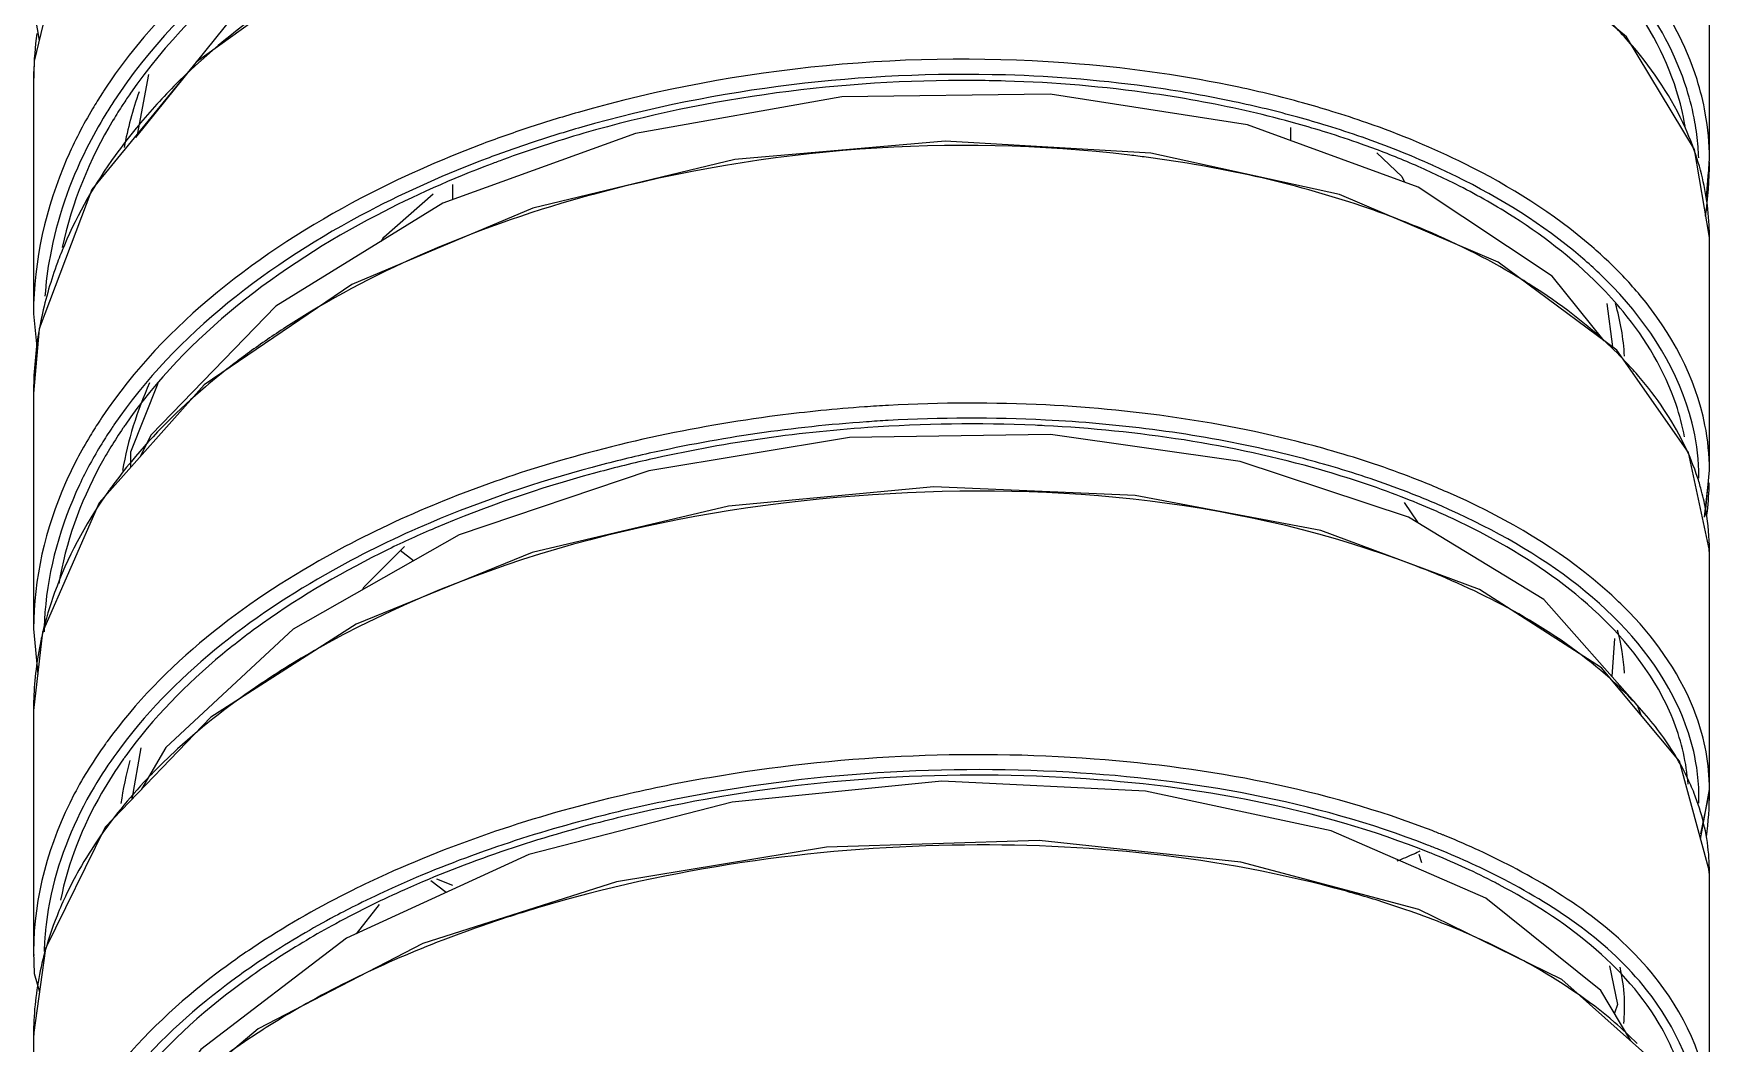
# Model space of a CAD drawing. Header units: millimetres. Extents: x 601 to 1195, y -13 to 407.
# Drawn here: x 744.7 to 756.7, y 292.21 to 299.44 of the extents above; entities that cross this region are included whole.
import ezdxf

# ---------------------------------------------------------------- set-up
doc = ezdxf.new("R2010")
doc.units = ezdxf.units.MM
doc.header["$LTSCALE"] = 0.1

msp = doc.modelspace()

# ---------------------------------------------------------------- linework, layer by layer
at = {"color": 7, "linetype": 'Continuous'}
for p, q in [((744.951, 300.2466), (744.7083, 299.2386)), ((756.7033, 298.5352), (756.7033, 300.1604)), ((746.9321, 299.9989), (745.8673, 299.2302)), ((756.1103, 299.4116), (755.2698, 300.1066)), ((744.7035, 299.6235), (744.7438, 299.3861)), ((746.145, 299.5756), (745.4347, 298.693)), ((756.5952, 298.6052), (756.1103, 299.4116)), ((744.7083, 299.2386), (744.7036, 299.0745)), ((745.8673, 299.2302), (745.1211, 298.3201)), ((744.7036, 299.0765), (744.7036, 297.4294)), ((745.4486, 298.7104), (745.5283, 299.1431)), ((753.3945, 298.7816), (751.9825, 299.0028)), ((754.6175, 298.3373), (753.3945, 298.7816)), ((753.7033, 298.7634), (753.7033, 298.6694)), ((756.7029, 297.976), (756.5952, 298.6052)), ((756.6811, 298.2656), (756.6964, 298.4439)), ((756.6858, 298.2781), (756.7033, 298.541)), ((745.1211, 298.3201), (744.7443, 297.3235)), ((747.7033, 298.3562), (747.7033, 298.2455)), ((755.5769, 297.699), (754.6175, 298.3373)), ((756.7029, 296.3088), (756.7029, 297.9771)), ((756.7029, 297.976), (756.7029, 297.9771)), ((756.0394, 297.1707), (755.19, 297.8008)), ((746.9829, 297.6392), (745.9259, 296.9221)), ((755.9489, 297.2378), (755.5769, 297.699)), ((755.9692, 297.5044), (756.0093, 297.1931)), ((744.7036, 297.4297), (744.7307, 297.168)), ((744.7443, 297.3235), (744.7037, 296.86)), ((756.5534, 296.4363), (756.0394, 297.1707)), ((745.9259, 296.9221), (745.1729, 296.0767)), ((744.7037, 296.8617), (744.7037, 295.1726)), ((751.9852, 296.5662), (750.547, 296.5453)), ((756.7029, 295.7368), (756.5534, 296.4363)), ((756.6721, 295.9828), (756.7029, 296.3113)), ((756.6686, 295.9749), (756.6939, 296.2079)), ((745.1729, 296.0767), (744.7679, 295.1503)), ((755.5167, 295.3852), (754.5471, 295.9755)), ((747.7504, 295.847), (746.5622, 295.1741)), ((747.423, 295.6616), (747.3297, 295.7366)), ((756.7032, 295.7126), (756.7022, 295.74)), ((756.7029, 294.0248), (756.7029, 295.7368)), ((756.7032, 294.0059), (756.7032, 295.7156)), ((747.0124, 295.2093), (745.9719, 294.5423)), ((744.7037, 295.1762), (744.7332, 294.849)), ((744.7037, 295.1762), (744.7037, 295.1726)), ((744.7679, 295.1503), (744.7037, 294.5917)), ((756.0228, 295.1067), (756.0049, 294.8331)), ((744.7034, 294.5744), (744.7034, 292.8448)), ((744.7037, 294.5926), (744.7037, 292.8634)), ((745.9719, 294.5423), (745.216, 293.7548)), ((745.409, 293.9559), (745.4746, 294.3237)), ((756.7029, 293.4375), (756.4892, 294.2285)), ((756.6399, 293.671), (756.7029, 294.0248)), ((756.6406, 293.7076), (756.7032, 294.0064)), ((756.7032, 294.0059), (756.7032, 294.0064)), ((749.705, 293.9357), (748.2508, 293.5597)), ((745.216, 293.7548), (744.7897, 292.8884)), ((748.2508, 293.5597), (746.9449, 292.9607)), ((750.3801, 293.6138), (748.8767, 293.3654)), ((754.6226, 293.562), (754.6408, 293.5019)), ((756.7031, 293.4172), (756.6991, 293.4519)), ((756.7031, 291.6734), (756.7029, 293.4394)), ((748.8767, 293.3654), (747.4904, 292.924)), ((747.6568, 293.2872), (747.5479, 293.3712)), ((747.5897, 293.3852), (747.7033, 293.34)), ((747.0149, 292.9928), (747.18, 293.2027)), ((755.6452, 292.6659), (754.6227, 293.1657)), ((755.9243, 292.5879), (755.1019, 293.247)), ((747.4904, 292.924), (746.3114, 292.3118)), ((744.7035, 292.8555), (744.7047, 292.8362)), ((744.7897, 292.8884), (744.7037, 292.2699)), ((744.7037, 292.8662), (744.7089, 292.7093)), ((744.7037, 292.8662), (744.7037, 292.8634)), ((744.7089, 292.7093), (744.7463, 292.5765)), ((756.3496, 292.0391), (755.6452, 292.6659)), ((756.14, 292.2256), (755.9243, 292.5879)), ((744.706, 292.2867), (744.7035, 292.2461)), ((744.7037, 292.2701), (744.7035, 290.4835)), ((744.7037, 292.2701), (744.7037, 292.2699))]:
    msp.add_line(p, q, dxfattribs=at)
for points in [[(751.9825, 299.0028), (750.4906, 298.9832), (749.0139, 298.7215)], [(749.0139, 298.7215), (747.6351, 298.2208), (746.4374, 297.4846)], [(752.703, 298.5798), (751.23, 298.6667), (749.7248, 298.5353), (748.2778, 298.1873), (746.9829, 297.6392)], [(755.19, 297.8008), (754.0536, 298.2833), (752.703, 298.5798)], [(754.3223, 298.582), (754.5012, 298.4139), (754.5204, 298.3726)], [(747.1941, 297.9497), (747.2118, 297.9778), (747.5639, 298.288)], [(746.4374, 297.4846), (745.5457, 296.565), (745.4645, 296.4041)], [(745.3998, 296.3313), (745.3993, 296.443), (745.5952, 296.9327)], [(750.547, 296.5453), (749.1081, 296.3059), (747.7504, 295.847)], [(754.5471, 295.9755), (753.3439, 296.3739), (751.9852, 296.5662)], [(755.056, 295.4577), (753.9205, 295.8798), (752.5914, 296.1307), (751.1491, 296.1912), (749.6805, 296.0538)], [(749.6805, 296.0538), (748.2737, 295.7214), (747.0124, 295.2093)], [(754.5162, 296.0796), (754.6132, 295.9385), (754.6139, 295.9348)], [(747.0586, 295.4552), (747.0704, 295.4769), (747.3585, 295.7654)], [(756.4892, 294.2285), (755.9293, 294.8951), (755.056, 295.4577)], [(756.2133, 294.557), (756.188, 294.6261), (755.5167, 295.3852)], [(746.5622, 295.1741), (745.6515, 294.3252), (745.4772, 294.0269)], [(755.1019, 293.247), (753.9953, 293.7287), (752.6652, 294.0142), (751.2065, 294.0858), (749.705, 293.9357)], [(754.6227, 293.1657), (753.3481, 293.5052), (751.9031, 293.6594), (750.3801, 293.6138)], [(746.9449, 292.9607), (745.9016, 292.1655), (745.5161, 291.644)], [(755.988, 292.7623), (756.0452, 292.4871), (756.0222, 292.4235)], [(746.3114, 292.3118), (745.4182, 291.5618), (744.8734, 290.7235)]]:
    msp.add_lwpolyline(points, dxfattribs=at)
for centre, radius, start, end in [((747.4981, 299.0754), 2.7947, 172.58438, 178.51519), ((747.4831, 299.0761), 2.7797, 178.52254, 179.9925), ((748.2745, 297.0207), 3.6652, 144.54015, 146.74256), ((748.7246, 296.0618), 4.2513, 135.17702, 140.62568), ((751.3687, 289.2484), 9.8518, 88.29571, 89.64434), ((751.3897, 289.6751), 9.4247, 81.88795, 88.34588), ((751.3911, 289.6088), 9.5344, 81.87411, 88.36891), ((751.5173, 290.5161), 8.6183, 78.05811, 81.852), ((751.675, 291.2619), 7.9642, 74.6076, 77.981), ((748.1327, 297.1132), 3.4959, 147.23056, 149.30386), ((748.1935, 297.0745), 3.568, 146.75074, 147.23586), ((748.1962, 297.0387), 3.489, 146.75243, 148.52021), ((748.2253, 297.049), 3.4403, 146.90008, 149.07185), ((748.3153, 296.9906), 3.5476, 145.34096, 146.90293), ((747.9422, 298.14), 2.6344, 160.50878, 169.49085), ((751.4965, 290.4716), 8.6211, 79.41254, 81.84416), ((751.6355, 291.1872), 7.8921, 74.4539, 79.44929), ((751.6712, 291.2494), 7.869, 74.63771, 78.05021), ((751.8081, 291.7537), 7.4548, 72.90069, 74.59086), ((751.076, 290.1993), 9.0178, 105.91185, 108.31241), ((751.8048, 291.7439), 7.3568, 72.90628, 74.62053), ((751.9281, 292.1417), 7.0486, 70.76169, 72.90553), ((754.7812, 298.4758), 1.8469, 4.63238, 10.17161), ((754.8268, 298.5352), 1.8761, 0.17642, 10.14326), ((748.4329, 296.304), 3.8721, 140.65866, 144.2871), ((750.9378, 290.6176), 8.5773, 108.31419, 110.73985), ((751.0373, 290.402), 8.6575, 106.05419, 110.06297), ((751.0786, 290.1943), 8.9147, 105.95226, 108.34098), ((751.8137, 291.8487), 7.207, 72.64433, 74.40971), ((751.9413, 292.2548), 6.7814, 70.44683, 72.6494), ((751.9256, 292.1345), 6.9479, 70.73739, 72.91128), ((752.1833, 292.8527), 6.185, 65.74895, 70.79609), ((754.6737, 297.924), 2.0361, 16.82064, 24.2152), ((750.9439, 290.6017), 8.4857, 108.34324, 110.69415), ((751.4563, 289.3088), 9.3215, 82.51437, 83.24823), ((752.1377, 292.8027), 6.1994, 67.24458, 70.46319), ((754.7961, 298.4773), 1.8318, 2.17019, 4.62417), ((750.8826, 290.8384), 8.1944, 110.09372, 110.73667), ((752.3912, 293.406), 5.5449, 63.53054, 67.24906), ((752.4578, 293.4771), 5.5029, 63.80247, 65.68446), ((753.9718, 298.5186), 2.7313, 351.80038, 359.9953), ((752.7225, 294.0634), 4.8088, 58.16348, 63.57218), ((754.8882, 297.976), 1.8147, 0.03694, 2.82613), ((747.4087, 297.3668), 2.6304, 169.60585, 175.85131), ((747.6363, 296.7724), 2.9453, 157.0446, 159.62542), ((750.6131, 290.742), 7.771, 113.30531, 113.85215), ((747.498, 296.8218), 2.7984, 159.58684, 167.86656), ((753.0525, 293.9031), 4.4223, 57.51648, 58.34258), ((754.0508, 295.7583), 2.811, 39.87729, 43.30022), ((747.33, 296.8585), 2.6265, 168.54241, 177.71128), ((747.3972, 296.8461), 2.6948, 167.92196, 168.56871), ((749.66, 292.4623), 5.8015, 122.89953, 126.01009), ((749.4347, 292.7754), 5.4158, 126.02953, 127.46975), ((754.1316, 295.2094), 2.7222, 40.60034, 41.92327), ((747.2692, 296.8627), 2.5656, 177.75166, 180.02213), ((751.4201, 285.934), 10.8568, 93.14614, 94.05201), ((751.4162, 286.0632), 10.7276, 87.13638, 93.16322), ((747.9654, 294.8325), 3.3366, 146.60618, 148.88702), ((748.0418, 294.7827), 3.4278, 146.14635, 146.61419), ((751.3995, 286.1241), 10.558, 93.97606, 102.50956), ((751.4209, 285.9477), 10.7355, 93.19382, 94.02439), ((751.4168, 286.1418), 10.5003, 87.49444, 94.03983), ((751.417, 286.0767), 10.6064, 87.12383, 93.21162), ((748.0252, 294.7601), 3.325, 146.16322, 148.45897), ((748.1021, 294.7092), 3.4172, 145.70074, 146.1714), ((748.1579, 294.7034), 3.4, 145.41859, 145.87145), ((751.3975, 286.2374), 10.4036, 93.97095, 102.69082), ((751.4296, 286.567), 10.075, 87.07979, 87.46177), ((748.2425, 294.0197), 3.6876, 140.32667, 143.66664), ((750.8491, 288.1327), 8.5811, 107.74401, 112.88867), ((752.069, 289.7227), 6.8902, 69.5848, 74.23817), ((752.3677, 290.5306), 6.1367, 66.38143, 69.5237), ((754.9818, 296.2475), 1.6461, 1.41886, 2.03209), ((754.9834, 296.2475), 1.6445, 0.19678, 1.41893), ((748.0818, 294.1393), 3.4873, 143.68563, 145.06188), ((752.3592, 290.5114), 6.0498, 66.38825, 69.55484), ((754.9463, 295.7082), 1.7599, 14.86824, 18.02155), ((755.0106, 295.725), 1.6934, 9.8814, 14.87552), ((754.1666, 296.2914), 2.5364, 353.20896, 357.84049), ((754.1815, 296.2906), 2.5215, 357.84596, 358.40199), ((752.3781, 290.6272), 5.8875, 66.44766, 68.91165), ((752.5527, 291.0305), 5.4481, 64.85154, 66.43655), ((755.0624, 295.7345), 1.6407, 0.07928, 9.86751), ((752.4322, 289.9652), 6.0614, 66.82891, 68.98097), ((747.2917, 294.5506), 2.5928, 160.0587, 166.85963), ((747.1752, 295.1124), 2.3966, 175.65771, 179.03338), ((747.1219, 294.59), 2.4185, 168.0859, 177.95174), ((747.1744, 294.5799), 2.4719, 167.72042, 168.10652), ((747.1881, 294.5768), 2.486, 166.90619, 167.72001), ((749.9262, 289.3961), 6.476, 118.73729, 121.34047), ((747.081, 294.5931), 2.3775, 177.99062, 180.01121), ((747.9301, 292.4073), 3.3371, 143.9794, 144.33732), ((748.0184, 292.3477), 3.2756, 144.14623, 144.60585), ((748.5812, 291.2034), 4.2177, 132.4407, 136.05158), ((755.1948, 294.0249), 1.5083, 0.0474, 10.29249), ((747.5131, 293.6271), 2.2035, 164.07028, 172.2545), ((748.2875, 291.4857), 3.8104, 136.04243, 140.43512), ((754.9248, 293.3321), 1.7971, 25.83801, 27.35249), ((755.1459, 293.9629), 1.4823, 2.99774, 10.32621), ((754.995, 293.3654), 1.7194, 21.56448, 25.85513), ((755.0509, 293.3882), 1.659, 20.55017, 21.54336), ((755.1596, 293.9641), 1.4686, 359.83364, 2.98118), ((754.3786, 294.0068), 2.3246, 352.07911, 359.9764), ((755.1572, 293.9641), 1.4709, 358.57688, 359.83377), ((752.523, 288.0501), 6.0898, 68.08228, 68.8858), ((752.5715, 288.1713), 5.9593, 67.86154, 68.08018), ((752.1666, 298.9844), 5.9349, 292.81472, 294.08291), ((752.2367, 298.8265), 5.7623, 294.08678, 294.56295), ((752.526, 288.0644), 5.9678, 67.95563, 68.79343), ((752.5313, 288.1638), 5.8276, 67.71096, 68.15034), ((755.248, 293.4384), 1.4549, 0.04163, 3.82048), ((747.4459, 292.0812), 2.777, 150.50593, 154.44784), ((750.3141, 286.6003), 7.484, 114.33534, 116.40967), ((747.2912, 292.1556), 2.6053, 154.45747, 158.22797), ((750.3213, 286.5881), 7.3899, 114.37614, 116.4755), ((750.3602, 286.5864), 7.3608, 114.04743, 116.04877), ((752.0791, 285.9815), 7.5902, 74.10044, 74.53083), ((752.1053, 286.0735), 7.4946, 73.87371, 74.09995), ((753.0364, 289.2581), 4.6219, 62.11215, 62.53675), ((747.0314, 292.7966), 2.2531, 167.71382, 175.21045), ((750.1173, 286.9992), 6.931, 116.48119, 118.02007), ((750.1497, 287.0156), 6.8827, 116.04315, 118.48615), ((752.2185, 286.4541), 7.0976, 71.00443, 73.89845), ((747.1363, 292.2163), 2.439, 158.20177, 165.25932), ((749.786, 287.6079), 6.238, 117.96033, 123.05659), ((749.7972, 287.6562), 6.1516, 118.44603, 122.94877), ((746.9879, 292.8012), 2.2094, 175.23515, 178.30348), ((746.9489, 292.2643), 2.2455, 165.97714, 177.21814), ((747.0402, 292.2437), 2.339, 165.30865, 166.02858), ((754.8613, 292.4708), 1.2347, 3.11327, 13.26839), ((754.8908, 292.474), 1.2051, 354.08286, 3.03983), ((746.8707, 292.271), 2.167, 177.29578, 180.02586)]:
    msp.add_arc(centre, radius, start, end, dxfattribs=at)
for points, knots in [([(748.3054, 301.1756), (747.9854, 301.069), (746.8543, 300.6185), (745.8021, 299.8676), (745.2891, 299.1471)], [0, 0, 0, 0, 0.2760642, 1, 1, 1, 1]), ([(748.3414, 301.0729), (748.0111, 300.9629), (746.8523, 300.4988), (745.7746, 299.7088), (745.2783, 298.9515)], [0, 0, 0, 0, 0.2777341, 1, 1, 1, 1]), ([(748.3473, 301.0231), (748.0325, 300.917), (746.9226, 300.4696), (745.8913, 299.7229), (745.3972, 299.0081)], [0, 0, 0, 0, 0.2764893, 1, 1, 1, 1]), ([(756.1525, 299.3471), (756.0782, 299.4342), (755.7343, 299.792), (755.315, 300.0719), (754.9779, 300.2493)], [0, 0, 0, 0, 0.2310185, 1, 1, 1, 1]), ([(756.6736, 298.8656), (756.6591, 298.9471), (756.5762, 299.2827), (756.4065, 299.5938), (756.2489, 299.8032)], [0, 0, 0, 0, 0.2401024, 1, 1, 1, 1]), ([(756.5285, 298.7741), (756.5143, 298.8595), (756.4296, 299.2126), (756.2456, 299.5377), (756.0746, 299.7537)], [0, 0, 0, 0, 0.2392291, 1, 1, 1, 1]), ([(756.599, 298.8019), (756.5846, 298.8822), (756.5028, 299.2129), (756.3352, 299.5192), (756.1796, 299.7253)], [0, 0, 0, 0, 0.2400334, 1, 1, 1, 1]), ([(753.3334, 299.0515), (752.9578, 299.1317), (751.3856, 299.3553), (749.7596, 299.2014), (748.6037, 298.8716)], [0, 0, 0, 0, 0.2421441, 1, 1, 1, 1]), ([(745.1266, 298.8978), (745.0583, 298.7827), (744.8219, 298.3276), (744.7035, 297.8086), (744.7034, 297.4297)], [0, 0, 0, 0, 0.2611155, 1, 1, 1, 1]), ([(745.2207, 298.8606), (745.1712, 298.7798), (744.993, 298.4601), (744.8704, 298.1082), (744.8215, 297.8414)], [0, 0, 0, 0, 0.2589378, 1, 1, 1, 1]), ([(752.5522, 298.5656), (751.2775, 298.7166), (749.5282, 298.5909), (747.9186, 298.0426), (747.5386, 297.8789)], [0, 0, 0, 0, 0.7562442, 1, 1, 1, 1]), ([(747.9004, 298.6391), (747.6089, 298.5286), (746.5888, 298.077), (745.6453, 297.3633), (745.1952, 296.6922)], [0, 0, 0, 0, 0.278341, 1, 1, 1, 1]), ([(747.9452, 298.5399), (747.6589, 298.4317), (746.6555, 297.9889), (745.7269, 297.2914), (745.2791, 296.6348)], [0, 0, 0, 0, 0.27803, 1, 1, 1, 1]), ([(747.9811, 298.502), (747.7002, 298.3956), (746.7144, 297.9599), (745.802, 297.2764), (745.3586, 296.6332)], [0, 0, 0, 0, 0.2777191, 1, 1, 1, 1]), ([(754.6688, 298.028), (754.5196, 298.0913), (753.8738, 298.3349), (753.1938, 298.4821), (752.6707, 298.5508)], [0, 0, 0, 0, 0.2349863, 1, 1, 1, 1]), ([(756.0965, 297.6862), (756.0222, 297.7651), (755.6807, 298.0896), (755.2758, 298.3424), (754.9518, 298.5034)], [0, 0, 0, 0, 0.2306279, 1, 1, 1, 1]), ([(756.0133, 297.6214), (755.9397, 297.6981), (755.6026, 298.0129), (755.205, 298.2583), (754.8871, 298.4148)], [0, 0, 0, 0, 0.2307588, 1, 1, 1, 1]), ([(756.0849, 297.4461), (756.0311, 297.5114), (755.787, 297.7797), (755.4949, 298.0019), (755.2591, 298.1487)], [0, 0, 0, 0, 0.2333946, 1, 1, 1, 1]), ([(756.157, 297.0282), (756.1071, 297.0837), (755.8861, 297.3106), (755.6316, 297.5036), (755.4275, 297.6335)], [0, 0, 0, 0, 0.2355867, 1, 1, 1, 1]), ([(756.6269, 296.3059), (756.6228, 296.4211), (756.5543, 296.9103), (756.273, 297.3507), (756.0133, 297.6214)], [0, 0, 0, 0, 0.2350779, 1, 1, 1, 1]), ([(756.7029, 296.3113), (756.7027, 296.4193), (756.6584, 296.8732), (756.4293, 297.2955), (756.208, 297.5606)], [0, 0, 0, 0, 0.2382552, 1, 1, 1, 1]), ([(756.5247, 296.5489), (756.51, 296.6272), (756.4249, 296.9523), (756.2473, 297.2489), (756.0849, 297.4461)], [0, 0, 0, 0, 0.2378616, 1, 1, 1, 1]), ([(746.14, 297.0738), (746.07, 297.0201), (745.8063, 296.8073), (745.5641, 296.5669), (745.4041, 296.3739)], [0, 0, 0, 0, 0.2602928, 1, 1, 1, 1]), ([(750.653, 296.7636), (750.445, 296.7489), (749.6273, 296.6673), (748.8178, 296.4931), (748.2339, 296.3056)], [0, 0, 0, 0, 0.2536548, 1, 1, 1, 1]), ([(754.5145, 296.2796), (754.324, 296.3508), (753.4929, 296.6175), (752.62, 296.7437), (751.9522, 296.7774)], [0, 0, 0, 0, 0.2331652, 1, 1, 1, 1]), ([(753.9406, 296.3537), (753.7862, 296.3975), (753.1328, 296.56), (752.4609, 296.6439), (751.9492, 296.6698)], [0, 0, 0, 0, 0.2385669, 1, 1, 1, 1]), ([(745.1088, 296.5566), (745.0434, 296.4482), (744.8177, 296.0214), (744.704, 295.5325), (744.7036, 295.1762)], [0, 0, 0, 0, 0.2620285, 1, 1, 1, 1]), ([(745.3435, 296.611), (745.2843, 296.5237), (745.0739, 296.1804), (744.9329, 295.7922), (744.885, 295.4988)], [0, 0, 0, 0, 0.2617804, 1, 1, 1, 1]), ([(754.4965, 296.1205), (754.3079, 296.1932), (753.4811, 296.4666), (752.6099, 296.5949), (751.9429, 296.6289)], [0, 0, 0, 0, 0.2322996, 1, 1, 1, 1]), ([(745.1914, 296.4995), (745.1332, 296.4045), (744.9287, 296.0304), (744.8093, 295.6078), (744.7855, 295.2938)], [0, 0, 0, 0, 0.2613376, 1, 1, 1, 1]), ([(749.1126, 296.4315), (748.9754, 296.4009), (748.4426, 296.2702), (747.9205, 296.0941), (747.5451, 295.9346)], [0, 0, 0, 0, 0.2563778, 1, 1, 1, 1]), ([(749.1119, 296.3869), (748.9776, 296.3565), (748.4562, 296.2271), (747.9454, 296.0532), (747.578, 295.8963)], [0, 0, 0, 0, 0.2563874, 1, 1, 1, 1]), ([(754.6063, 295.6232), (753.3841, 296.0932), (750.6583, 296.3568), (747.9934, 295.7223), (746.8126, 295.0744)], [0, 0, 0, 0, 0.4929703, 1, 1, 1, 1]), ([(747.5116, 296.0381), (747.2696, 295.9357), (746.4184, 295.525), (745.6338, 294.9237), (745.231, 294.3698)], [0, 0, 0, 0, 0.2773197, 1, 1, 1, 1]), ([(756.6042, 294.2287), (756.5711, 294.4103), (756.2453, 295.2497), (755.4203, 295.7754), (754.7823, 296.0547)], [0, 0, 0, 0, 0.2095201, 1, 1, 1, 1]), ([(756.1311, 295.2913), (756.0488, 295.3766), (755.6612, 295.7297), (755.1971, 295.991), (754.8264, 296.1533)], [0, 0, 0, 0, 0.2264448, 1, 1, 1, 1]), ([(747.5451, 295.9346), (747.3068, 295.8333), (746.4687, 295.4277), (745.6962, 294.8347), (745.2994, 294.2889)], [0, 0, 0, 0, 0.2772775, 1, 1, 1, 1]), ([(756.4505, 294.505), (756.3946, 294.6504), (756.0343, 295.2925), (755.3856, 295.7191), (754.868, 295.9622)], [0, 0, 0, 0, 0.2140659, 1, 1, 1, 1]), ([(747.578, 295.8963), (747.4651, 295.8481), (747.0368, 295.6532), (746.6269, 295.416), (746.3436, 295.2141)], [0, 0, 0, 0, 0.260819, 1, 1, 1, 1]), ([(756.3, 294.4953), (756.2162, 294.6003), (755.7957, 295.0425), (755.2524, 295.3512), (754.8173, 295.5376)], [0, 0, 0, 0, 0.2210172, 1, 1, 1, 1]), ([(746.3436, 295.2141), (746.245, 295.1438), (745.8832, 294.8673), (745.5594, 294.5374), (745.3634, 294.2663)], [0, 0, 0, 0, 0.2657948, 1, 1, 1, 1]), ([(756.6789, 294.2944), (756.6629, 294.3824), (756.5616, 294.7529), (756.3345, 295.0804), (756.1311, 295.2913)], [0, 0, 0, 0, 0.2337393, 1, 1, 1, 1]), ([(746.558, 294.9271), (746.482, 294.8808), (746.1938, 294.6967), (745.9216, 294.4868), (745.735, 294.316)], [0, 0, 0, 0, 0.2601827, 1, 1, 1, 1]), ([(745.2188, 294.3529), (745.1366, 294.2382), (744.8548, 293.7906), (744.7039, 293.2543), (744.7035, 292.8662)], [0, 0, 0, 0, 0.2666066, 1, 1, 1, 1]), ([(745.2994, 294.2889), (745.2417, 294.2094), (745.0355, 293.898), (744.8884, 293.5452), (744.8299, 293.2761)], [0, 0, 0, 0, 0.262821, 1, 1, 1, 1]), ([(745.3481, 294.2449), (745.2918, 294.1656), (745.0907, 293.8546), (744.9503, 293.5022), (744.8968, 293.2344)], [0, 0, 0, 0, 0.2627236, 1, 1, 1, 1]), ([(754.7167, 293.7311), (753.948, 294.0279), (752.2066, 294.3537), (750.4494, 294.2662), (749.5434, 294.1101)], [0, 0, 0, 0, 0.472653, 1, 1, 1, 1]), ([(754.6847, 293.6281), (753.871, 293.9438), (752.0218, 294.2687), (750.1634, 294.1347), (749.2121, 293.9381)], [0, 0, 0, 0, 0.4732722, 1, 1, 1, 1]), ([(754.7001, 293.5728), (753.8967, 293.895), (752.0577, 294.2284), (750.2089, 294.0999), (749.2599, 293.906)], [0, 0, 0, 0, 0.4719284, 1, 1, 1, 1]), ([(749.5434, 294.1101), (749.3374, 294.0746), (748.5475, 293.9154), (747.7739, 293.6654), (747.2301, 293.4193)], [0, 0, 0, 0, 0.2593349, 1, 1, 1, 1]), ([(749.2121, 293.9381), (749.0398, 293.9025), (748.3777, 293.7485), (747.7302, 293.5273), (747.2713, 293.3192)], [0, 0, 0, 0, 0.2588366, 1, 1, 1, 1]), ([(749.2599, 293.906), (749.0916, 293.8716), (748.4442, 293.7226), (747.8106, 293.5092), (747.3607, 293.3083)], [0, 0, 0, 0, 0.2585287, 1, 1, 1, 1]), ([(754.1036, 293.2968), (753.1903, 293.5495), (751.2228, 293.7442), (749.2708, 293.4636), (748.3119, 293.1779)], [0, 0, 0, 0, 0.4863955, 1, 1, 1, 1]), ([(756.7029, 291.6911), (756.7026, 292.0338), (756.3542, 292.8162), (755.6808, 293.2675), (755.2871, 293.474)], [0, 0, 0, 0, 0.4353553, 1, 1, 1, 1]), ([(756.5174, 291.9286), (756.4849, 292.0646), (756.2286, 292.6802), (755.6551, 293.1015), (755.1983, 293.3432)], [0, 0, 0, 0, 0.2129067, 1, 1, 1, 1]), ([(756.6272, 291.6689), (756.6165, 292.0006), (756.2647, 292.7463), (755.6145, 293.181), (755.2339, 293.3802)], [0, 0, 0, 0, 0.4358159, 1, 1, 1, 1]), ([(748.3119, 293.1779), (748.1623, 293.1333), (747.5939, 292.9491), (747.0427, 292.7082), (746.6575, 292.4926)], [0, 0, 0, 0, 0.2612487, 1, 1, 1, 1]), ([(746.3214, 292.9247), (746.2176, 292.8569), (745.8377, 292.5905), (745.4922, 292.2707), (745.2798, 292.005)], [0, 0, 0, 0, 0.267064, 1, 1, 1, 1]), ([(746.3834, 292.8362), (746.2821, 292.7701), (745.9107, 292.5107), (745.5724, 292.2), (745.363, 291.9419)], [0, 0, 0, 0, 0.2667894, 1, 1, 1, 1]), ([(746.4514, 292.8183), (746.3422, 292.7474), (745.9451, 292.4697), (745.5864, 292.1316), (745.3713, 291.8494)], [0, 0, 0, 0, 0.2683872, 1, 1, 1, 1]), ([(756.1851, 292.2077), (756.1334, 292.2601), (755.9006, 292.4764), (755.634, 292.6542), (755.4209, 292.773)], [0, 0, 0, 0, 0.2316809, 1, 1, 1, 1]), ([(746.6575, 292.4926), (746.5279, 292.42), (746.0565, 292.1347), (745.6232, 291.779), (745.3587, 291.4752)], [0, 0, 0, 0, 0.2694317, 1, 1, 1, 1])]:
    msp.add_open_spline(points, degree=3, knots=knots, dxfattribs=at)
for points in [[(746.3642, 299.6126), (746.1318, 299.4461), (745.9106, 299.2616), (745.7092, 299.0586)], [(756.5306, 298.7592), (756.4352, 298.9718), (756.3037, 299.1698), (756.1525, 299.3471)], [(751.6625, 299.1393), (750.6439, 299.1691), (749.6081, 299.046), (748.6285, 298.7658)], [(751.4299, 299.1), (750.4924, 299.1058), (749.5438, 298.9815), (748.6431, 298.7218)], [(745.2741, 298.8172), (745.1056, 298.5359), (744.9766, 298.2246), (744.9092, 297.9037)], [(754.9518, 298.5034), (754.7249, 298.6162), (754.4898, 298.7132), (754.2506, 298.7967)], [(745.289, 298.5643), (745.1452, 298.3641), (745.0203, 298.1481), (744.9242, 297.9211)], [(756.7007, 298.0654), (756.6932, 298.2168), (756.6664, 298.3682), (756.6227, 298.5132)], [(755.3735, 297.6674), (755.1489, 297.8059), (754.9117, 297.925), (754.6688, 298.028)], [(747.4707, 297.8493), (747.1379, 297.7021), (746.8142, 297.5311), (746.5088, 297.3334)], [(756.0943, 297.1268), (756.0884, 297.2538), (756.0661, 297.3809), (756.0298, 297.5028)], [(745.5347, 296.9352), (745.4442, 296.736), (745.3773, 296.5237), (745.3416, 296.3078)], [(756.3776, 296.7451), (756.3228, 296.8273), (756.2626, 296.906), (756.1984, 296.9809)], [(756.6198, 296.2527), (756.5633, 296.4266), (756.4792, 296.593), (756.3776, 296.7451)], [(745.223, 296.1364), (745.0717, 295.9199), (744.9442, 295.6833), (744.8543, 295.4349)], [(756.0942, 294.859), (756.0891, 294.9628), (756.0718, 295.0665), (756.0439, 295.1666)], [(756.521, 294.1577), (756.4592, 294.2772), (756.3839, 294.3902), (756.3, 294.4953)], [(756.5495, 294.0646), (756.5391, 294.2147), (756.5045, 294.3646), (756.4505, 294.505)], [(745.3501, 293.9127), (745.2303, 293.7675), (745.1214, 293.6123), (745.0288, 293.4484)], [(756.6997, 293.5353), (756.6898, 293.6835), (756.6565, 293.8315), (756.6043, 293.9706)], [(755.2871, 293.474), (755.1343, 293.5541), (754.9771, 293.6262), (754.8173, 293.6912)], [(755.1679, 293.3591), (755.029, 293.4313), (754.8864, 293.4966), (754.7416, 293.556)], [(755.2339, 293.3802), (755.0817, 293.4599), (754.9251, 293.5314), (754.7658, 293.5959)], [(746.9853, 293.3032), (746.7572, 293.1899), (746.5346, 293.0642), (746.3214, 292.9247)], [(755.0428, 292.9623), (754.8748, 293.0379), (754.7029, 293.1051), (754.5287, 293.1651)], [(755.4209, 292.773), (755.2978, 292.8416), (755.1713, 292.9045), (755.0428, 292.9623)]]:
    msp.add_open_spline(points, degree=3, dxfattribs=at)

doc.saveas('drawing.dxf')
